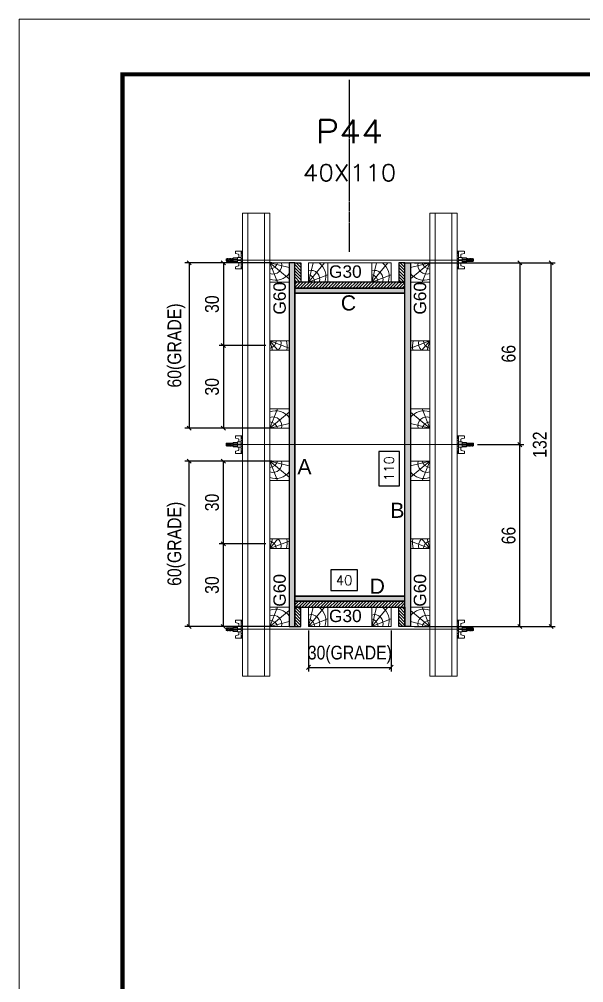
# Model space of a CAD drawing. Extents: x 2949 to 9230, y 1140 to 12527.
# Drawn here: x 7718 to 8127, y 8381 to 9081 of the extents above; entities that cross this region are included whole.
import ezdxf
from ezdxf.enums import TextEntityAlignment as Align

# ---------------------------------------------------------------- set-up
doc = ezdxf.new("R2010")
doc.units = 0
doc.linetypes.add('DASHED', pattern=[0.75, 0.5, -0.25])
doc.linetypes.add('HIDDEN', pattern=[0.375, 0.25, -0.125])
for name, color, linetype in [('CHAPA', 1, 'Continuous'), ('COTA', 241, 'Continuous'), ('MEIO_PONT', 93, 'Continuous'), ('Painéis', 200, 'Continuous'), ('SARRAFO', 251, 'Continuous'), ('Texto de Titulo', 7, 'Continuous'), ('Texto Qtd Sarr', 242, 'Continuous'), ('TEXTO_GERAL', 7, 'Continuous')]:
    doc.layers.add(name, color=color, linetype=linetype)
for name, color, linetype, lineweight in [('Folhas', 255, 'Continuous', 9), ('Hachura', 251, 'Continuous', 9), ('Madeira', 126, 'Continuous', 18), ('Perfil Metálico', 224, 'Continuous', 18), ('SARRAFO DE PRESSAO', 251, 'DASHED', 9), ('Texto Seção', 7, 'Continuous', 15)]:
    doc.layers.add(name, color=color, linetype=linetype, lineweight=lineweight)
doc.styles.add('ARIAL', font='arial.ttf')
doc.styles.add('COTA TECNICA 2X', font='techl___.ttf', dxfattribs={"height": 10})
doc.styles.add('ROMANS', font='romans.shx')
doc.styles.add('SANSSERIF', font='sas_____.pfb')
doc.dimstyles.new('SECAO PILAR', dxfattribs={"dimtxt": 10, "dimasz": 3, "dimexe": 3, "dimexo": 3, "dimgap": 3, "dimtad": 1, "dimdec": 1, "dimlfac": 0.5, "dimzin": 12, "dimdsep": 46, "dimtxsty": 'COTA TECNICA 2X', "dimblk1": 'OBLIQUE', "dimblk2": 'OBLIQUE', "dimsah": 1, "dimcen": 0.9, "dimclrd": 256, "dimclre": 256, "dimclrt": 256, "dimadec": 1, "dimazin": 3, "dimtfac": 1, "dimtdec": 1, "dimtmove": 0, "dimatfit": 3, "dimfxl": 1, "dimtolj": 1, "dimtzin": 12, "dimarcsym": 0})
doc.dimstyles.new('SECÇÃO 2', dxfattribs={"dimtxt": 7, "dimasz": 6, "dimexe": 0.18, "dimexo": 2, "dimgap": -4, "dimtad": 3, "dimdec": 1, "dimlfac": 0.5, "dimzin": 12, "dimdsep": 46, "dimtxsty": 'ROMANS', "dimblk": 'ARCHTICK', "dimcen": 0.09, "dimse1": 1, "dimse2": 1, "dimsd1": 1, "dimsd2": 1, "dimclrd": 180, "dimclre": 5, "dimclrt": 1, "dimadec": 0, "dimazin": 3, "dimtfac": 1, "dimtdec": 1, "dimtofl": 0, "dimtmove": 0, "dimatfit": 3, "dimldrblk": 'ARCHTICK', "dimfxl": 1, "dimtolj": 1, "dimtzin": 0, "dimarcsym": 0})

# ---------------------------------------------------------------- blocks, each defined once
blk = doc.blocks.new('9999999999')
at = {"layer": 'Folhas'}
blk.add_lwpolyline([(98138.98, 34190.21), (99623.98, 34190.21), (99623.98, 35240.21), (98138.98, 35240.21)], close=True, dxfattribs=at)
at = {"layer": 'Folhas', "color": 30, "const_width": 3}
blk.add_lwpolyline([(98213.98, 34230.21), (99583.98, 34230.21), (99583.98, 35200.21), (98213.98, 35200.21)], close=True, dxfattribs=at)
blk = doc.blocks.new('*D1601')
at = {"layer": 'COTA', "color": 180, "lineweight": -2, "transparency": 16777216}
for p, q in [((7993.62, 8767.26), (7978.62, 8767.26)), ((7978.62, 8767.26), (7978.62, 8742.26)), ((7993.62, 8742.26), (7993.62, 8767.26)), ((7978.62, 8742.26), (7993.62, 8742.26))]:
    blk.add_line(p, q, dxfattribs=at)
at = {"layer": 'Defpoints', "color": 0, "transparency": 16777216}
for p in [(7997.62, 8882.13), (7997.62, 8882.13), (7997.62, 8662.13)]:
    blk.add_point(p, dxfattribs=at)
at = {"layer": 'COTA', "color": 1, "transparency": 16777216, "insert": (7986.12, 8754.76), "char_height": 7, "attachment_point": 5, "rotation": 90, "style": 'ROMANS'}
blk.add_mtext('\\A1;110', dxfattribs=at)
blk = doc.blocks.new('_ArchTick')
at = {"color": 0, "linetype": 'ByBlock', "const_width": 0.15}
blk.add_lwpolyline([(-0.5, -0.5), (0.5, 0.5)], dxfattribs=at)
blk = doc.blocks.new('_Oblique')
at = {"color": 0, "linetype": 'ByBlock', "lineweight": -2}
blk.add_line((-0.5, -0.5), (0.5, 0.5), dxfattribs=at)
blk = doc.blocks.new('*D1602')
at = {"layer": 'COTA', "lineweight": -2, "transparency": 16777216}
for p, q in [((8004.62, 8904.13), (8106.82, 8904.13)), ((8103.82, 8640.13), (8103.82, 8904.13)), ((8004.62, 8640.13), (8106.82, 8640.13))]:
    blk.add_line(p, q, dxfattribs=at)
at = {"layer": 'Defpoints', "color": 0, "transparency": 16777216}
for p in [(8001.62, 8904.13), (8103.82, 8904.13), (8001.62, 8640.13)]:
    blk.add_point(p, dxfattribs=at)
at = {"layer": 'COTA', "lineweight": -2, "transparency": 16777216, "xscale": 3, "yscale": 3, "zscale": 3}
for p, rotation in [((8103.82, 8904.13), 90), ((8103.82, 8640.13), 270)]:
    blk.add_blockref('_Oblique', p, dxfattribs=dict(at, rotation=rotation))
at = {"layer": 'COTA', "transparency": 16777216, "insert": (8095.6, 8772.13), "char_height": 10, "attachment_point": 5, "rotation": 90, "style": 'COTA TECNICA 2X'}
blk.add_mtext('\\A1;132', dxfattribs=at)
blk = doc.blocks.new('*D1603')
at = {"layer": 'COTA', "lineweight": -2, "transparency": 16777216}
for p, q in [((8050.42, 8772.13), (8084.05, 8772.13)), ((8081.05, 8640.13), (8081.05, 8772.13)), ((8038.62, 8640.13), (8084.05, 8640.13))]:
    blk.add_line(p, q, dxfattribs=at)
at = {"layer": 'Defpoints', "color": 0, "transparency": 16777216}
for p in [(8047.42, 8772.13), (8081.05, 8772.13), (8035.62, 8640.13)]:
    blk.add_point(p, dxfattribs=at)
at = {"layer": 'COTA', "lineweight": -2, "transparency": 16777216, "xscale": 3, "yscale": 3, "zscale": 3}
for p, rotation in [((8081.05, 8772.13), 90), ((8081.05, 8640.13), 270)]:
    blk.add_blockref('_Oblique', p, dxfattribs=dict(at, rotation=rotation))
at = {"layer": 'COTA', "transparency": 16777216, "insert": (8072.95, 8706.13), "char_height": 10, "attachment_point": 5, "rotation": 90, "style": 'COTA TECNICA 2X'}
blk.add_mtext('\\A1;66', dxfattribs=at)
blk = doc.blocks.new('*D1604')
at = {"layer": 'COTA', "lineweight": -2, "transparency": 16777216}
for p, q in [((8038.62, 8904.13), (8084.05, 8904.13)), ((8081.05, 8904.13), (8081.05, 8772.13)), ((8050.42, 8772.13), (8084.05, 8772.13))]:
    blk.add_line(p, q, dxfattribs=at)
at = {"layer": 'Defpoints', "color": 0, "transparency": 16777216}
for p in [(8035.62, 8904.13), (8047.42, 8772.13), (8081.05, 8772.13)]:
    blk.add_point(p, dxfattribs=at)
at = {"layer": 'COTA', "lineweight": -2, "transparency": 16777216, "xscale": 3, "yscale": 3, "zscale": 3}
for p, rotation in [((8081.05, 8904.13), 90), ((8081.05, 8772.13), 270)]:
    blk.add_blockref('_Oblique', p, dxfattribs=dict(at, rotation=rotation))
at = {"layer": 'COTA', "transparency": 16777216, "insert": (8072.95, 8838.13), "char_height": 10, "attachment_point": 5, "rotation": 90, "style": 'COTA TECNICA 2X'}
blk.add_mtext('\\A1;66', dxfattribs=at)
blk = doc.blocks.new('*D1605')
at = {"layer": 'COTA', "color": 180, "lineweight": -2, "transparency": 16777216}
for p, q in [((7963.09, 8681.13), (7943.76, 8681.13)), ((7943.76, 8681.13), (7943.76, 8666.13)), ((7963.09, 8666.13), (7963.09, 8681.13)), ((7943.76, 8666.13), (7963.09, 8666.13))]:
    blk.add_line(p, q, dxfattribs=at)
at = {"layer": 'Defpoints', "color": 0, "transparency": 16777216}
for p in [(7917.62, 8662.13), (7917.62, 8662.13), (7997.62, 8662.13)]:
    blk.add_point(p, dxfattribs=at)
at = {"layer": 'COTA', "color": 1, "transparency": 16777216, "insert": (7953.43, 8673.63), "char_height": 7, "attachment_point": 5, "style": 'ROMANS'}
blk.add_mtext('\\A1;40', dxfattribs=at)
blk = doc.blocks.new('titulo1')
at = {"layer": 'Defpoints', "color": 252, "linetype": 'HIDDEN', "ltscale": 2}
blk.add_line((0, 0), (0, 125), dxfattribs=at)
at = {"layer": 'Defpoints', "style": 'ROMANS', "oblique": 15}
blk.add_attdef('FOLHA', text='', height=10, dxfattribs=at).set_placement((0, 15.58), align=Align.MIDDLE_CENTER)
at = {"layer": 'Texto Qtd Sarr', "color": 3, "style": 'ROMANS', "oblique": 15}
for tag, height, p in [('TITULO', 17, (0, 71.45)), ('SEÇÃO', 12, (0, 41.55))]:
    blk.add_attdef(tag, text='', height=height, dxfattribs=at).set_placement(p, align=Align.MIDDLE_CENTER)
blk = doc.blocks.new('C')
at = {"layer": 'Hachura', "color": 0}
for p, q in [((0, 3.22), (0, -3.22)), ((0.45, 3.22), (0, 3.22)), ((0.46, 3.16), (0, 3.16)), ((0.46, 3.05), (0, 3.05)), ((0.46, 2.88), (0, 2.88)), ((0, 2.75), (0, -1.16)), ((0.46, 2.65), (0, 2.65)), ((0.46, 2.23), (0, 2.23)), ((0.46, 1.51), (0, 1.51)), ((0.39, 0.49), (0.17, 0.49)), ((0.45, -3.23), (0.45, 3.22)), ((0.45, 3.22), (2.58, 3.22)), ((1.74, 0.97), (0.45, 0.97)), ((1.45, 0.1), (0.45, 0.1)), ((1.35, 1.94), (1.35, 0.96)), ((2.58, 2.39), (1.47, 2.09)), ((1.74, -0.97), (1.74, 0.97)), ((1.74, 0.97), (1.74, 0.84)), ((1.74, 0.97), (1.74, 0.84)), ((1.74, 0.84), (3.35, 0.84)), ((3.35, 0.45), (1.74, 0.45)), ((2.58, 3.22), (2.58, 2.39)), ((3.32, 0.84), (3.32, -0.84)), ((3.35, 0.84), (3.35, -0.84)), ((3.68, 0.45), (3.35, 0.45)), ((3.84, -0.52), (3.35, 0.45)), ((3.35, 0.06), (3.67, -0.57)), ((3.68, 0.45), (4.16, -0.52)), ((3.72, 0.5), (4.25, -0.57)), ((4.37, -0.55), (3.83, 0.53)), ((4.15, 0.45), (3.93, 0.45)), ((4.42, -0.52), (3.93, 0.45)), ((4.15, 0.45), (4.26, 0.45)), ((4.26, 0.45), (4.74, -0.52)), ((4.3, 0.5), (4.83, -0.57)), ((4.95, -0.55), (4.41, 0.53)), ((4.51, 0.45), (4.84, 0.45)), ((5, -0.52), (4.51, 0.45)), ((4.84, 0.45), (5.32, -0.52)), ((4.88, 0.5), (5.41, -0.57)), ((5.53, -0.55), (4.99, 0.53)), ((5.58, -0.52), (5.09, 0.45)), ((5.42, 0.45), (5.09, 0.45)), ((5.58, -0.52), (5.09, 0.45)), ((5.42, 0.45), (5.74, -0.19)), ((5.46, 0.5), (5.74, -0.07)), ((5.74, 0.19), (5.57, 0.53)), ((5.74, 0.32), (5.68, 0.45)), ((5.68, 0.45), (5.74, 0.45)), ((5.74, 0.45), (5.9, 0.29)), ((5.74, 0.45), (5.74, -0.52)), ((5.9, -0.36), (5.9, 0.29)), ((0.45, 0), (0, 0)), ((0.46, -1.52), (0, -1.52)), ((0.46, -2.23), (0, -2.23)), ((0.46, -2.65), (0, -2.65)), ((0.46, -2.88), (0, -2.88)), ((0.46, -3.05), (0, -3.05)), ((0.46, -3.16), (0, -3.16)), ((0, -3.22), (2.57, -3.22)), ((0.08, -0.48), (0.29, -0.48)), ((0.29, -0.48), (0.4, -0.48)), ((0.45, 0), (0.45, -0.97)), ((0.45, -0.16), (1.45, -0.16)), ((0.45, -0.65), (0.45, -0.32)), ((0.45, -3.23), (0.45, -0.65)), ((0.45, -0.97), (1.74, -0.97)), ((1.35, -1.94), (1.35, -0.97)), ((2.58, -2.39), (1.47, -2.1)), ((3.35, -0.32), (1.74, -0.32)), ((3.35, -0.84), (1.74, -0.84)), ((2.58, -3.23), (2.58, -2.39)), ((3.35, -0.07), (3.58, -0.52)), ((3.35, -0.52), (3.58, -0.52)), ((3.84, -0.52), (4.16, -0.52)), ((4.42, -0.52), (4.74, -0.52)), ((4.63, -0.52), (4.74, -0.52)), ((5, -0.52), (5.32, -0.52)), ((5.58, -0.52), (5.74, -0.52)), ((5.74, -0.52), (5.9, -0.36)), ((5.74, -0.52), (5.74, -0.52))]:
    blk.add_line(p, q, dxfattribs=at)
for centre, radius, start, end in [((1.52, 1.94), 0.161, 104.7436, 180), ((1.44, -0.03), 0.129, 272.695, 87.305), ((3.81, 0.39), 0.143, 25.5688, 154.4312), ((4.39, 0.39), 0.143, 25.5688, 154.4312), ((4.97, 0.39), 0.143, 25.5688, 154.4312), ((5.55, 0.39), 0.143, 25.5688, 154.4312), ((0.17, -0.37), 0.174, 221.744, 317.8592), ((1.52, -1.94), 0.161, 180, 255.2564), ((3.71, -0.4), 0.174, 222.1408, 318.256), ((4.29, -0.4), 0.174, 222.1408, 318.256), ((4.87, -0.4), 0.174, 222.1408, 318.256), ((5.45, -0.4), 0.174, 222.1408, 318.256), ((5.61, -0.4), 0.174, 317.8592, 318.256)]:
    blk.add_arc(centre, radius, start, end, dxfattribs=at)
blk = doc.blocks.new('PONTALETE')
at = {"layer": 'Madeira'}
for q in [(2.71, 7), (7, 5.76), (7, 1.74)]:
    blk.add_line((0, 0), q, dxfattribs=at)
blk.add_lwpolyline([(0, 0), (7, 0), (7, 7), (0, 7)], close=True, dxfattribs=at)
for centre, radius, start, end in [((2.04, 0.06), 6.23, 37.2818, 109.0913), ((1.09, 0.9), 3.19, 343.603, 109.9847), ((-0.21, -0.78), 3.09, 14.6322, 86.0383)]:
    blk.add_arc(centre, radius, start, end, dxfattribs=at)
blk = doc.blocks.new('*D1612')
at = {"layer": 'COTA', "lineweight": -2, "transparency": 16777216}
for p, q in [((7900.95, 8760.13), (7837.9, 8760.13)), ((7840.9, 8640.13), (7840.9, 8760.13)), ((7900.95, 8640.13), (7837.9, 8640.13))]:
    blk.add_line(p, q, dxfattribs=at)
at = {"layer": 'Defpoints', "color": 0, "transparency": 16777216}
for p in [(7840.9, 8760.13), (7903.95, 8760.13), (7903.95, 8640.13)]:
    blk.add_point(p, dxfattribs=at)
at = {"layer": 'COTA', "lineweight": -2, "transparency": 16777216, "xscale": 3, "yscale": 3, "zscale": 3}
for p, rotation in [((7840.9, 8760.13), 90), ((7840.9, 8640.13), 270)]:
    blk.add_blockref('_Oblique', p, dxfattribs=dict(at, rotation=rotation))
at = {"layer": 'COTA', "transparency": 16777216, "insert": (7831.68, 8700.13), "char_height": 10, "attachment_point": 5, "rotation": 90, "style": 'COTA TECNICA 2X'}
blk.add_mtext('\\A1;60(GRADE)', dxfattribs=at)
blk = doc.blocks.new('*D2170')
at = {"layer": 'COTA', "lineweight": -2, "transparency": 16777216}
for p, q in [((7927.62, 8637.13), (7927.62, 8607.42)), ((7987.61, 8637.13), (7987.61, 8607.42)), ((7927.62, 8610.42), (7987.61, 8610.42))]:
    blk.add_line(p, q, dxfattribs=at)
at = {"layer": 'Defpoints', "color": 0, "transparency": 16777216}
for p in [(7927.62, 8640.13), (7987.61, 8640.13), (7987.61, 8610.42)]:
    blk.add_point(p, dxfattribs=at)
at = {"layer": 'COTA', "lineweight": -2, "transparency": 16777216, "xscale": 3, "yscale": 3, "zscale": 3, "rotation": 180}
blk.add_blockref('_Oblique', (7927.62, 8610.42), dxfattribs=at)
at = {"layer": 'COTA', "lineweight": -2, "transparency": 16777216, "xscale": 3, "yscale": 3, "zscale": 3}
blk.add_blockref('_Oblique', (7987.61, 8610.42), dxfattribs=at)
at = {"layer": 'COTA', "transparency": 16777216, "insert": (7957.62, 8619.64), "char_height": 10, "attachment_point": 5, "style": 'COTA TECNICA 2X'}
blk.add_mtext('\\A1;30(GRADE)', dxfattribs=at)
blk = doc.blocks.new('MEIO PONTALETE')
at = {"layer": 'Madeira'}
for q in [(2.71, 7), (3.5, 2.88), (3.5, 0.87)]:
    blk.add_line((0, 0), q, dxfattribs=at)
blk.add_lwpolyline([(0, 0), (3.5, 0), (3.5, 7), (0, 7)], close=True, dxfattribs=at)
for centre, radius, start, end in [((2.04, 0.06), 6.23, 76.4499, 109.0913), ((1.09, 0.9), 3.19, 40.9063, 109.9847), ((-0.21, -0.78), 3.09, 14.6322, 86.0383)]:
    blk.add_arc(centre, radius, start, end, dxfattribs=at)
blk = doc.blocks.new('*D1987')
at = {"layer": 'COTA', "lineweight": -2, "transparency": 16777216}
for p, q in [((7896.62, 8700.13), (7862.77, 8700.13)), ((7865.77, 8640.13), (7865.77, 8700.13)), ((7896.62, 8640.13), (7862.77, 8640.13))]:
    blk.add_line(p, q, dxfattribs=at)
at = {"layer": 'Defpoints', "color": 0, "transparency": 16777216}
for p in [(7865.77, 8700.13), (7899.62, 8700.13), (7899.62, 8640.13)]:
    blk.add_point(p, dxfattribs=at)
at = {"layer": 'COTA', "lineweight": -2, "transparency": 16777216, "xscale": 3, "yscale": 3, "zscale": 3}
for p, rotation in [((7865.77, 8700.13), 90), ((7865.77, 8640.13), 270)]:
    blk.add_blockref('_Oblique', p, dxfattribs=dict(at, rotation=rotation))
at = {"layer": 'COTA', "transparency": 16777216, "insert": (7857.55, 8670.13), "char_height": 10, "attachment_point": 5, "rotation": 90, "style": 'COTA TECNICA 2X'}
blk.add_mtext('\\A1;30', dxfattribs=at)
blk = doc.blocks.new('*D1988')
at = {"layer": 'COTA', "lineweight": -2, "transparency": 16777216}
for p, q in [((7896.62, 8760.13), (7862.77, 8760.13)), ((7865.77, 8700.13), (7865.77, 8760.13)), ((7896.62, 8700.13), (7862.77, 8700.13))]:
    blk.add_line(p, q, dxfattribs=at)
at = {"layer": 'Defpoints', "color": 0, "transparency": 16777216}
for p in [(7865.77, 8760.13), (7899.62, 8760.13), (7899.62, 8700.13)]:
    blk.add_point(p, dxfattribs=at)
at = {"layer": 'COTA', "lineweight": -2, "transparency": 16777216, "xscale": 3, "yscale": 3, "zscale": 3}
for p, rotation in [((7865.77, 8760.13), 90), ((7865.77, 8700.13), 270)]:
    blk.add_blockref('_Oblique', p, dxfattribs=dict(at, rotation=rotation))
at = {"layer": 'COTA', "transparency": 16777216, "insert": (7857.55, 8730.13), "char_height": 10, "attachment_point": 5, "rotation": 90, "style": 'COTA TECNICA 2X'}
blk.add_mtext('\\A1;30', dxfattribs=at)
blk = doc.blocks.new('*D1354')
at = {"layer": 'COTA', "lineweight": -2, "transparency": 16777216}
for p, q in [((7900.95, 8904.13), (7837.9, 8904.13)), ((7840.9, 8904.13), (7840.9, 8784.13)), ((7900.95, 8784.13), (7837.9, 8784.13))]:
    blk.add_line(p, q, dxfattribs=at)
at = {"layer": 'Defpoints', "color": 0, "transparency": 16777216}
for p in [(7903.95, 8904.13), (7840.9, 8784.13), (7903.95, 8784.13)]:
    blk.add_point(p, dxfattribs=at)
at = {"layer": 'COTA', "lineweight": -2, "transparency": 16777216, "xscale": 3, "yscale": 3, "zscale": 3}
for p, rotation in [((7840.9, 8904.13), 90), ((7840.9, 8784.13), 270)]:
    blk.add_blockref('_Oblique', p, dxfattribs=dict(at, rotation=rotation))
at = {"layer": 'COTA', "transparency": 16777216, "insert": (7831.68, 8844.13), "char_height": 10, "attachment_point": 5, "rotation": 90, "style": 'COTA TECNICA 2X'}
blk.add_mtext('\\A1;60(GRADE)', dxfattribs=at)
blk = doc.blocks.new('*D1989')
at = {"layer": 'COTA', "lineweight": -2, "transparency": 16777216}
for p, q in [((7896.62, 8904.13), (7862.77, 8904.13)), ((7865.77, 8904.13), (7865.77, 8844.13)), ((7896.62, 8844.13), (7862.77, 8844.13))]:
    blk.add_line(p, q, dxfattribs=at)
at = {"layer": 'Defpoints', "color": 0, "transparency": 16777216}
for p in [(7899.62, 8904.13), (7865.77, 8844.13), (7899.62, 8844.13)]:
    blk.add_point(p, dxfattribs=at)
at = {"layer": 'COTA', "lineweight": -2, "transparency": 16777216, "xscale": 3, "yscale": 3, "zscale": 3}
for p, rotation in [((7865.77, 8904.13), 90), ((7865.77, 8844.13), 270)]:
    blk.add_blockref('_Oblique', p, dxfattribs=dict(at, rotation=rotation))
at = {"layer": 'COTA', "transparency": 16777216, "insert": (7857.55, 8874.13), "char_height": 10, "attachment_point": 5, "rotation": 90, "style": 'COTA TECNICA 2X'}
blk.add_mtext('\\A1;30', dxfattribs=at)
blk = doc.blocks.new('*D1990')
at = {"layer": 'COTA', "lineweight": -2, "transparency": 16777216}
for p, q in [((7896.62, 8844.13), (7862.77, 8844.13)), ((7865.77, 8844.13), (7865.77, 8784.13)), ((7896.62, 8784.13), (7862.77, 8784.13))]:
    blk.add_line(p, q, dxfattribs=at)
at = {"layer": 'Defpoints', "color": 0, "transparency": 16777216}
for p in [(7899.62, 8844.13), (7865.77, 8784.13), (7899.62, 8784.13)]:
    blk.add_point(p, dxfattribs=at)
at = {"layer": 'COTA', "lineweight": -2, "transparency": 16777216, "xscale": 3, "yscale": 3, "zscale": 3}
for p, rotation in [((7865.77, 8844.13), 90), ((7865.77, 8784.13), 270)]:
    blk.add_blockref('_Oblique', p, dxfattribs=dict(at, rotation=rotation))
at = {"layer": 'COTA', "transparency": 16777216, "insert": (7857.55, 8814.13), "char_height": 10, "attachment_point": 5, "rotation": 90, "style": 'COTA TECNICA 2X'}
blk.add_mtext('\\A1;30', dxfattribs=at)

msp = doc.modelspace()

# ---------------------------------------------------------------- hatches: boundary and pattern name
at = {"layer": 'Hachura'}
h = msp.add_hatch(color=256, dxfattribs=at)
h.dxf.hatch_style = 1
h.paths.add_polyline_path([(7917.62, 8904.13), (7913.62, 8904.13), (7913.62, 8640.13), (7917.62, 8640.13)])
h = msp.add_hatch(color=256, dxfattribs=at)
h.dxf.hatch_style = 1
h.paths.add_polyline_path([(7917.62, 8904.13), (7913.62, 8904.13), (7913.62, 8640.13), (7917.62, 8640.13)])
h = msp.add_hatch(dxfattribs=at)
h.set_pattern_fill('ANSI31', color=256, scale=0.5, angle=270, style=0)
h.set_pattern_definition([(315, (30847.0256, -598.8192), (1.12253202, 1.12253202), [])])
h.paths.add_polyline_path([(7917.62, 8890.13), (7922.02, 8890.13), (7922.02, 8904.13), (7917.62, 8904.13)])
h = msp.add_hatch(dxfattribs=at)
h.set_pattern_fill('ANSI31', color=256, scale=0.5, angle=270, style=0)
h.set_pattern_definition([(315, (30889.0256, -598.8192), (1.12253202, 1.12253202), [])])
h.paths.add_polyline_path([(7997.62, 8890.13), (7993.22, 8890.13), (7993.22, 8904.13), (7997.62, 8904.13)])
h = msp.add_hatch(color=256, dxfattribs=at)
h.dxf.hatch_style = 1
h.paths.add_polyline_path([(7997.62, 8904.13), (8001.62, 8904.13), (8001.62, 8640.13), (7997.62, 8640.13)])
h = msp.add_hatch(color=256, dxfattribs=at)
h.dxf.hatch_style = 1
h.paths.add_polyline_path([(7997.62, 8904.13), (8001.62, 8904.13), (8001.62, 8640.13), (7997.62, 8640.13)])
h = msp.add_hatch(dxfattribs=at)
h.set_pattern_fill('ANSI31', color=256, scale=0.5, angle=180, style=0)
h.set_pattern_definition([(225, (-1176.3344, -14216.8755), (1.12253202, -1.12253202), [])])
h.paths.add_polyline_path([(7917.62, 8885.73), (7917.62, 8890.13), (7997.62, 8890.13), (7997.62, 8885.73)])
h = msp.add_hatch(color=256, dxfattribs=at)
h.dxf.hatch_style = 1
h.paths.add_polyline_path([(7997.62, 8882.13), (7997.62, 8885.73), (7917.62, 8885.73), (7917.62, 8882.13)])
h = msp.add_hatch(color=256, dxfattribs=at)
h.dxf.hatch_style = 1
h.paths.add_polyline_path([(7997.62, 8882.13), (7997.62, 8885.73), (7917.62, 8885.73), (7917.62, 8882.13)])
h = msp.add_hatch(color=256, dxfattribs=at)
h.dxf.hatch_style = 1
h.paths.add_polyline_path([(7997.62, 8658.53), (7997.62, 8662.13), (7917.62, 8662.13), (7917.62, 8658.53)])
h = msp.add_hatch(color=256, dxfattribs=at)
h.dxf.hatch_style = 1
h.paths.add_polyline_path([(7997.62, 8658.53), (7997.62, 8662.13), (7917.62, 8662.13), (7917.62, 8658.53)])
h = msp.add_hatch(dxfattribs=at)
h.set_pattern_fill('ANSI31', color=256, scale=0.5, angle=180, style=0)
h.set_pattern_definition([(225, (-1206.3344, -14270.8755), (1.12253202, -1.12253202), [])])
h.paths.add_polyline_path([(7997.62, 8658.53), (7997.62, 8654.13), (7917.62, 8654.13), (7917.62, 8658.53)])
h = msp.add_hatch(dxfattribs=at)
h.set_pattern_fill('ANSI31', color=256, scale=0.5, angle=270, style=0)
h.set_pattern_definition([(315, (30847.0256, -483.8192), (1.12253202, 1.12253202), [])])
h.paths.add_polyline_path([(7917.62, 8654.13), (7922.02, 8654.13), (7922.02, 8640.13), (7917.62, 8640.13)])
h = msp.add_hatch(dxfattribs=at)
h.set_pattern_fill('ANSI31', color=256, scale=0.5, angle=270, style=0)
h.set_pattern_definition([(315, (30889.0256, -483.8192), (1.12253202, 1.12253202), [])])
h.paths.add_polyline_path([(7997.62, 8654.13), (7993.22, 8654.13), (7993.22, 8640.13), (7997.62, 8640.13)])

# ---------------------------------------------------------------- linework, layer by layer
at = {"layer": 'CHAPA'}
for points in [[(7917.62, 8904.13), (7913.62, 8904.13), (7913.62, 8640.13), (7917.62, 8640.13)], [(7917.62, 8904.13), (7913.62, 8904.13), (7913.62, 8640.13), (7917.62, 8640.13)], [(7997.62, 8904.13), (8001.62, 8904.13), (8001.62, 8640.13), (7997.62, 8640.13)], [(7997.62, 8904.13), (8001.62, 8904.13), (8001.62, 8640.13), (7997.62, 8640.13)], [(7997.62, 8882.13), (7997.62, 8885.73), (7917.62, 8885.73), (7917.62, 8882.13)], [(7997.62, 8882.13), (7997.62, 8885.73), (7917.62, 8885.73), (7917.62, 8882.13)], [(7997.62, 8658.53), (7997.62, 8662.13), (7917.62, 8662.13), (7917.62, 8658.53)], [(7997.62, 8658.53), (7997.62, 8662.13), (7917.62, 8662.13), (7917.62, 8658.53)]]:
    msp.add_lwpolyline(points, close=True, dxfattribs=at)
at = {"layer": 'Hachura'}
for p, q in [((8046.42, 8906.13), (7872.62, 8906.14)), ((8046.42, 8772.13), (7872.62, 8772.14)), ((8046.42, 8638.13), (7872.62, 8638.12))]:
    msp.add_line(p, q, dxfattribs=at)
at = {"layer": 'Madeira'}
for points in [[(7913.62, 8904.13), (7899.62, 8904.13), (7899.62, 8784.13), (7913.62, 8784.13)], [(7927.62, 8890.13), (7927.62, 8904.13), (7987.61, 8904.13), (7987.61, 8890.13)], [(8001.62, 8904.13), (8015.62, 8904.13), (8015.62, 8784.13), (8001.62, 8784.13)], [(7913.62, 8640.13), (7899.62, 8640.13), (7899.62, 8760.13), (7913.62, 8760.13)], [(8001.62, 8640.13), (8015.62, 8640.13), (8015.62, 8760.13), (8001.62, 8760.13)], [(7927.62, 8640.13), (7927.62, 8654.13), (7987.61, 8654.13), (7987.61, 8640.13)]]:
    msp.add_lwpolyline(points, close=True, dxfattribs=at)
at = {"layer": 'Painéis'}
msp.add_lwpolyline([(7917.62, 8662.13), (7997.62, 8662.13), (7997.62, 8882.13), (7917.62, 8882.13)], close=True, dxfattribs=at)
at = {"layer": 'Perfil Metálico'}
for points in [[(7879.62, 8940.13), (7899.62, 8940.13), (7899.62, 8604.13), (7879.62, 8604.13)], [(7895.62, 8604.13), (7883.62, 8604.13), (7883.62, 8940.13), (7895.62, 8940.13)], [(8035.62, 8940.13), (8015.62, 8940.13), (8015.62, 8604.13), (8035.62, 8604.13)], [(8019.62, 8604.13), (8031.62, 8604.13), (8031.62, 8940.13), (8019.62, 8940.13)]]:
    msp.add_lwpolyline(points, close=True, dxfattribs=at)
at = {"layer": 'SARRAFO'}
for points in [[(7922.02, 8904.13), (7922.02, 8890.13), (7917.62, 8890.13), (7917.62, 8904.13)], [(7993.22, 8904.13), (7993.22, 8890.13), (7997.62, 8890.13), (7997.62, 8904.13)], [(7997.62, 8890.13), (7917.62, 8890.13), (7917.62, 8885.73), (7997.62, 8885.73)], [(7917.62, 8654.13), (7997.62, 8654.13), (7997.62, 8658.53), (7917.62, 8658.53)], [(7922.02, 8640.13), (7922.02, 8654.13), (7917.62, 8654.13), (7917.62, 8640.13)], [(7993.22, 8640.13), (7993.22, 8654.13), (7997.62, 8654.13), (7997.62, 8640.13)]]:
    msp.add_lwpolyline(points, close=True, dxfattribs=at)

# ---------------------------------------------------------------- block references
at = {"layer": 'Hachura', "linetype": 'Continuous', "yscale": 2, "zscale": 2, "rotation": 180}
for p, xscale in [((7879.62, 8906.13), 2), ((8035.62, 8906.13), -2), ((7879.62, 8772.13), 2), ((8035.62, 8772.13), -2)]:
    msp.add_blockref('C', p, dxfattribs=dict(at, xscale=xscale))
at = {"layer": 'Hachura', "linetype": 'Continuous', "yscale": 2, "zscale": 2}
for p, xscale in [((7879.62, 8638.13), -2), ((8035.62, 8638.13), 2)]:
    msp.add_blockref('C', p, dxfattribs=dict(at, xscale=xscale))
at = {"layer": 'Madeira'}
for name, p, xscale, yscale, zscale, rotation in [('PONTALETE', (7899.62, 8904.13), -2, 2, 2, 180), ('PONTALETE', (7899.62, 8904.13), -2, 2, 2, 180), ('PONTALETE', (8015.62, 8904.13), 2, 2, 2, 180), ('PONTALETE', (8015.62, 8904.13), 2, 2, 2, 180), ('MEIO PONTALETE', (7899.62, 8847.63), 1.999999997962732, 1.999999997962732, 1.999999997962732, 270), ('MEIO PONTALETE', (8015.62, 8847.63), -1.999999997962732, 1.999999997962732, 1.999999997962732, 90), ('PONTALETE', (7899.62, 8760.13), -2, 2, 2, 180), ('PONTALETE', (8015.62, 8760.13), 2, 2, 2, 180), ('MEIO PONTALETE', (7899.62, 8696.63), -1.999999997962732, 1.999999997962732, 1.999999997962732, 270), ('MEIO PONTALETE', (8015.62, 8696.63), 1.999999997962732, 1.999999997962732, 1.999999997962732, 90.00000000000001)]:
    msp.add_blockref(name, p, dxfattribs=dict(at, xscale=xscale, yscale=yscale, zscale=zscale, rotation=rotation))
at = {"layer": 'Madeira', "yscale": 2, "zscale": 2}
for p, xscale in [((7899.62, 8784.13), 2), ((8015.62, 8784.13), -2), ((7899.62, 8640.13), 2), ((8015.62, 8640.13), -2)]:
    msp.add_blockref('PONTALETE', p, dxfattribs=dict(at, xscale=xscale))
at = {"layer": 'MEIO_PONT', "xscale": -2, "yscale": 2, "zscale": 2, "rotation": 270}
for p in [(7927.62, 8890.13), (7973.61, 8890.13), (7927.62, 8640.13), (7973.61, 8640.13)]:
    msp.add_blockref('PONTALETE', p, dxfattribs=at)
at = {"layer": 'SARRAFO DE PRESSAO', "color": 6, "linetype": 'ByBlock'}
msp.add_blockref('9999999999', (-90421.44, -26159.2), dxfattribs=at)
at = {"layer": 'Texto Seção'}
ref = msp.add_blockref('titulo1', (7957.39, 8912.06), dxfattribs=at)
ref.add_attrib('TITULO', 'P44', dxfattribs={"layer": 'Texto de Titulo', "color": 7, "height": 17, "style": 'ROMANS', "width": 1.1}).set_placement((7957.39, 8999.56), align=Align.MIDDLE_CENTER)
ref.add_attrib('SEÇÃO', '40X110', dxfattribs={"layer": 'Texto de Titulo', "color": 7, "height": 12, "style": 'ROMANS', "width": 1.1}).set_placement((7957.39, 8969.56), align=Align.MIDDLE_CENTER)

# ---------------------------------------------------------------- texts
at = {"layer": 'Texto Seção', "color": 0, "linetype": 'Continuous', "style": 'SANSSERIF'}
for p in [(7906.58, 8866.52), (8008.52, 8866.52), (7906.58, 8654.45), (8008.52, 8654.45)]:
    msp.add_text('G60', height=9, rotation=90, dxfattribs=at).set_placement(p, align=Align.MIDDLE_LEFT)
at = {"layer": 'TEXTO_GERAL', "style": 'ARIAL'}
for s, p in [('C', (7956.61, 8875.05)), ('A', (7924.66, 8756.12)), ('B', (7992.16, 8724.49)), ('D', (7977.56, 8669.37))]:
    msp.add_text(s, height=11, dxfattribs=at).set_placement(p, align=Align.MIDDLE_CENTER)
at = {"layer": 'TEXTO_GERAL', "color": 0, "linetype": 'Continuous', "char_height": 9, "width": 285.3299, "attachment_point": 7, "style": 'SANSSERIF'}
for insert in [(7942.47, 8893.18), (7942.47, 8643.18)]:
    msp.add_mtext('G30', dxfattribs=dict(at, insert=insert))

# ---------------------------------------------------------------- dimensions: what is measured, and where the dimension line sits
at = {"layer": 'COTA'}
for base, p1, p2, angle, picture, middle in [((7840.9, 8784.13), (7903.95, 8904.13), (7903.95, 8784.13), 270, '*D1354', (7840.9, 8844.13)), ((7840.9, 8760.13), (7903.95, 8640.13), (7903.95, 8760.13), 90, '*D1612', (7840.9, 8700.13))]:
    dim = msp.add_linear_dim(base=base, p1=p1, p2=p2, angle=angle, text='<>(GRADE)', dimstyle='SECAO PILAR', dxfattribs=at)
    dim.commit()
    dim.dimension.update_dxf_attribs({"geometry": picture, "text_midpoint": middle, "dimtype": 160})
for base, p1, p2, angle, picture, middle in [((7865.77, 8844.13), (7899.62, 8904.13), (7899.62, 8844.13), 270, '*D1989', (7857.55, 8874.13)), ((8103.82, 8904.13), (8001.62, 8640.13), (8001.62, 8904.13), 90, '*D1602', (8095.6, 8772.13)), ((8081.05, 8772.13), (8035.62, 8904.13), (8047.42, 8772.13), 270, '*D1604', (8072.95, 8838.13)), ((7865.77, 8784.13), (7899.62, 8844.13), (7899.62, 8784.13), 270, '*D1990', (7857.55, 8814.13)), ((8081.05, 8772.13), (8035.62, 8640.13), (8047.42, 8772.13), 90, '*D1603', (8072.95, 8706.13)), ((7865.77, 8760.13), (7899.62, 8700.13), (7899.62, 8760.13), 90, '*D1988', (7857.55, 8730.13)), ((7865.77, 8700.13), (7899.62, 8640.13), (7899.62, 8700.13), 90, '*D1987', (7857.55, 8670.13))]:
    dim = msp.add_linear_dim(base=base, p1=p1, p2=p2, angle=angle, dimstyle='SECAO PILAR', dxfattribs=at)
    dim.commit()
    dim.dimension.update_dxf_attribs({"geometry": picture, "text_midpoint": middle})
for base, p2, angle, picture, middle in [((7997.62, 8882.13), (7997.62, 8882.13), 90, '*D1601', (7997.62, 8754.76)), ((7917.62, 8662.13), (7917.62, 8662.13), 180, '*D1605', (7953.43, 8662.13))]:
    dim = msp.add_linear_dim(base=base, p1=(7997.62, 8662.13), p2=p2, angle=angle, dimstyle='SECÇÃO 2', dxfattribs=at)
    dim.commit()
    dim.dimension.update_dxf_attribs({"geometry": picture, "text_midpoint": middle, "dimtype": 160})
dim = msp.add_linear_dim(base=(7987.61, 8610.42), p1=(7927.62, 8640.13), p2=(7987.61, 8640.13), text='<>(GRADE)', dimstyle='SECAO PILAR', dxfattribs=at)
dim.commit()
dim.dimension.update_dxf_attribs({"geometry": '*D2170', "text_midpoint": (7957.62, 8610.42), "dimtype": 160})

doc.saveas('drawing.dxf')
